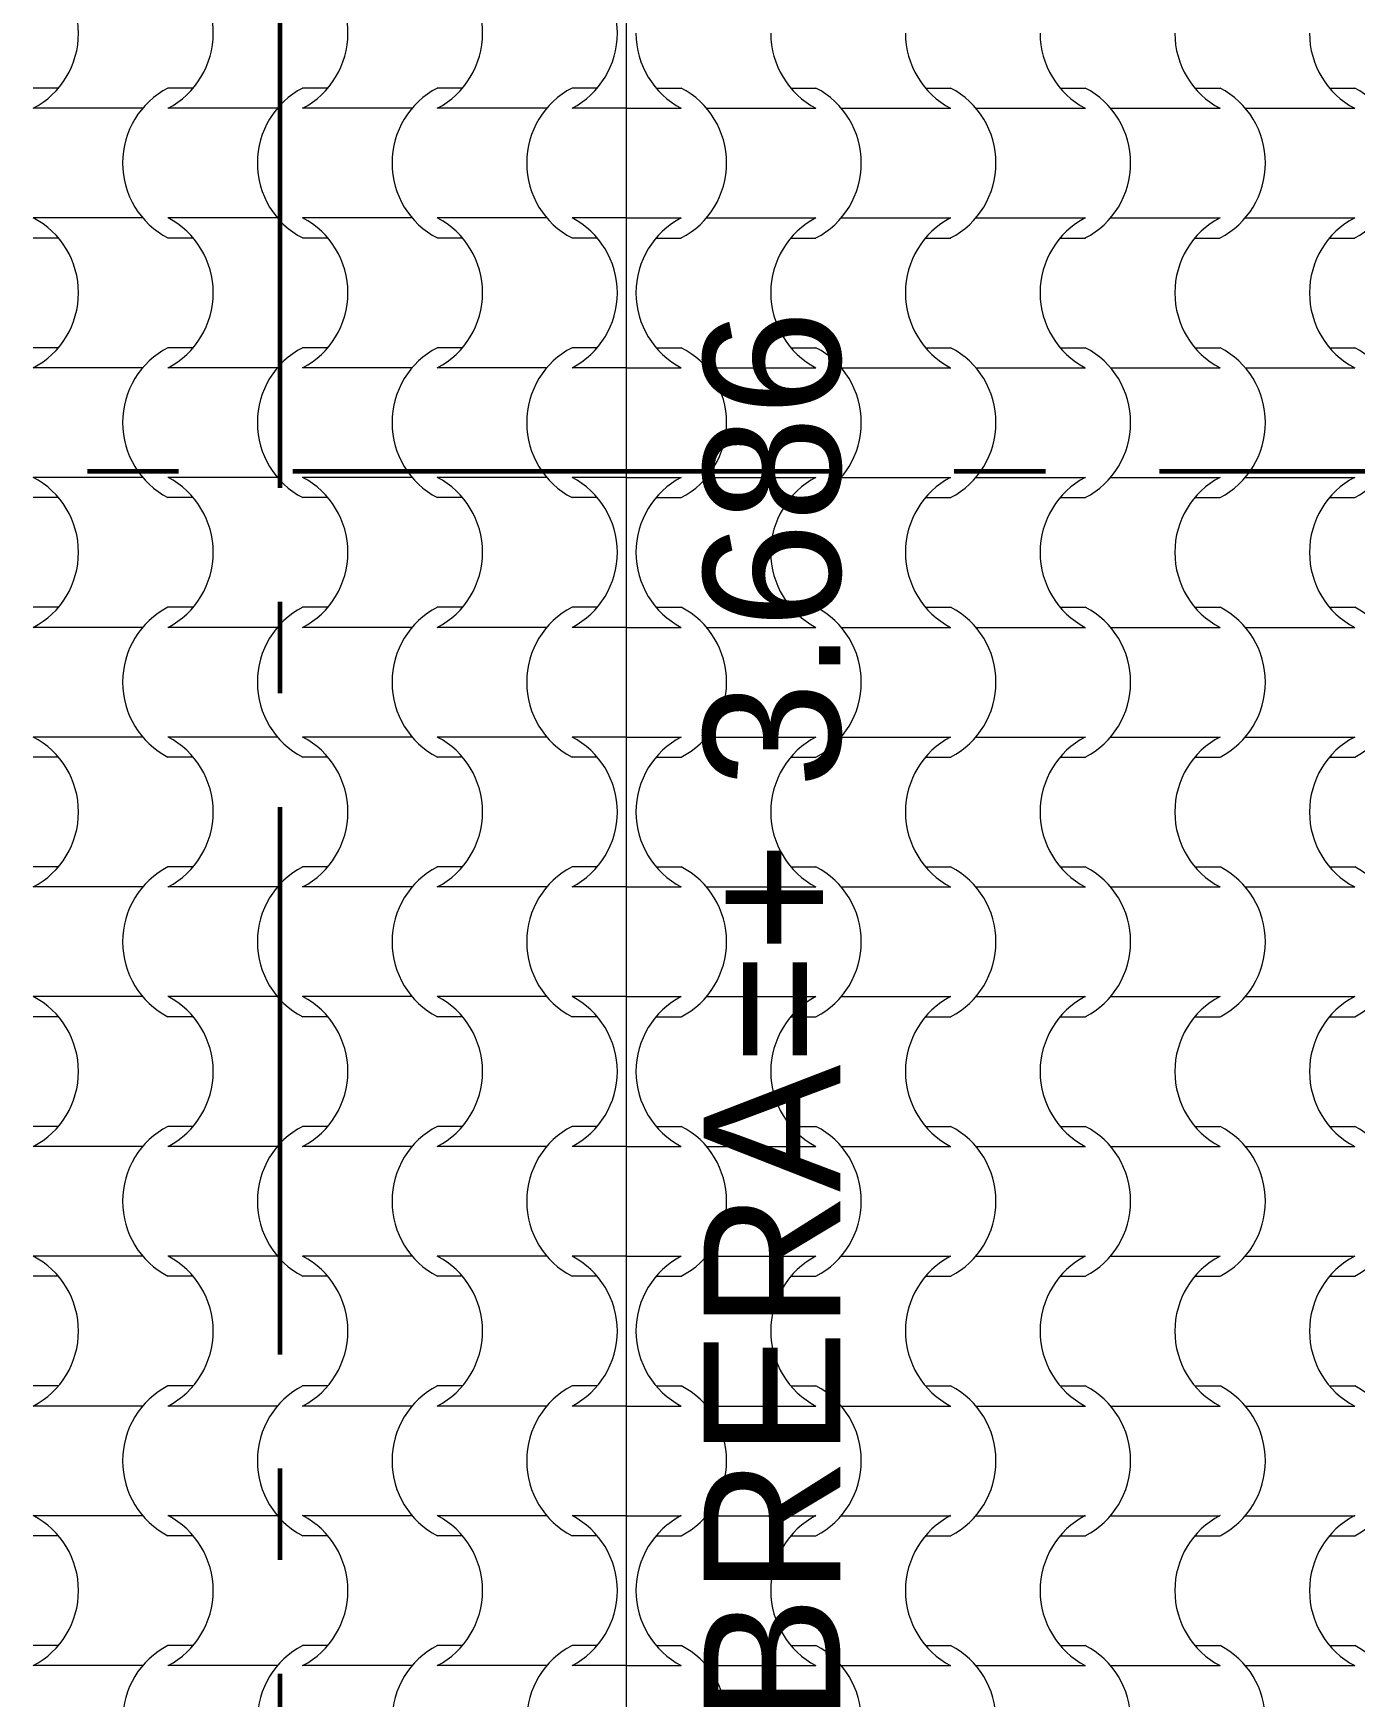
# Model space of a CAD drawing. Header units: metres. Extents: x -41 to 412, y -15 to 25.
# Drawn here: x 136.679 to 138.128, y 13.504 to 15.327 of the extents above; entities that cross this region are included whole.
import ezdxf

# ---------------------------------------------------------------- set-up
doc = ezdxf.new("R2010")
doc.units = ezdxf.units.M
doc.header["$MEASUREMENT"] = 0
doc.linetypes.add('Linea punta', pattern=[0.85, 0.6, -0.125, 0, -0.125])
for name, color, linetype in [('Interior - Furniture', 7, 'Continuous'), ('Marker - Section', 7, 'Continuous'), ('Shell - Roof', 7, 'Continuous')]:
    doc.layers.add(name, color=color, linetype=linetype)
doc.styles.add('GENERATED_STYLE_2', font='arial.ttf')

# ---------------------------------------------------------------- blocks, each defined once
blk = doc.blocks.new('*X47', base_point=(152.192, 0))
at = {"layer": 'Shell - Roof', "color": 23, "linetype": 'Continuous', "lineweight": 13, "true_color": 0xbf8080}
for p, q in [((136.7068, 15.2666), (136.6792, 15.2666)), ((136.8544, 15.2666), (136.8269, 15.2666)), ((137.002, 15.2666), (136.9745, 15.2666)), ((137.1497, 15.2666), (137.1221, 15.2666)), ((137.2973, 15.2666), (137.2698, 15.2666)), ((136.7391, 15.2446), (136.6792, 15.2446)), ((136.799, 15.2446), (136.7391, 15.2446)), ((136.8867, 15.2446), (136.8269, 15.2446)), ((136.9466, 15.2446), (136.8867, 15.2446)), ((137.0344, 15.2446), (136.9745, 15.2446)), ((137.0943, 15.2446), (137.0344, 15.2446)), ((137.182, 15.2446), (137.1221, 15.2446)), ((137.2419, 15.2446), (137.182, 15.2446)), ((137.3296, 15.2446), (137.2698, 15.2446)), ((136.7391, 15.1244), (136.6792, 15.1244)), ((136.799, 15.1244), (136.7391, 15.1244)), ((136.8867, 15.1244), (136.8269, 15.1244)), ((136.9466, 15.1244), (136.8867, 15.1244)), ((137.0344, 15.1244), (136.9745, 15.1244)), ((137.0943, 15.1244), (137.0344, 15.1244)), ((137.182, 15.1244), (137.1221, 15.1244)), ((137.2419, 15.1244), (137.182, 15.1244)), ((137.3296, 15.1244), (137.2698, 15.1244)), ((136.7068, 15.1023), (136.6792, 15.1023)), ((136.8544, 15.1023), (136.8269, 15.1023)), ((137.002, 15.1023), (136.9745, 15.1023)), ((137.1497, 15.1023), (137.1221, 15.1023)), ((137.2973, 15.1023), (137.2698, 15.1023)), ((136.7068, 14.9821), (136.6792, 14.9821)), ((136.8544, 14.9821), (136.8269, 14.9821)), ((137.002, 14.9821), (136.9745, 14.9821)), ((137.1497, 14.9821), (137.1221, 14.9821)), ((137.2973, 14.9821), (137.2698, 14.9821)), ((136.7391, 14.9601), (136.6792, 14.9601)), ((136.799, 14.9601), (136.7391, 14.9601)), ((136.8867, 14.9601), (136.8269, 14.9601)), ((136.9466, 14.9601), (136.8867, 14.9601)), ((137.0344, 14.9601), (136.9745, 14.9601)), ((137.0943, 14.9601), (137.0344, 14.9601)), ((137.182, 14.9601), (137.1221, 14.9601)), ((137.2419, 14.9601), (137.182, 14.9601)), ((137.3296, 14.9601), (137.2698, 14.9601)), ((136.7391, 14.8399), (136.6792, 14.8399)), ((136.799, 14.8399), (136.7391, 14.8399)), ((136.8867, 14.8399), (136.8269, 14.8399)), ((136.9466, 14.8399), (136.8867, 14.8399)), ((137.0344, 14.8399), (136.9745, 14.8399)), ((137.0943, 14.8399), (137.0344, 14.8399)), ((137.182, 14.8399), (137.1221, 14.8399)), ((137.2419, 14.8399), (137.182, 14.8399)), ((137.3296, 14.8399), (137.2698, 14.8399)), ((136.7068, 14.8179), (136.6792, 14.8179)), ((136.8544, 14.8179), (136.8269, 14.8179)), ((137.002, 14.8179), (136.9745, 14.8179)), ((137.1497, 14.8179), (137.1221, 14.8179)), ((137.2973, 14.8179), (137.2698, 14.8179)), ((136.7068, 14.6976), (136.6792, 14.6976)), ((136.8544, 14.6976), (136.8269, 14.6976)), ((137.002, 14.6976), (136.9745, 14.6976)), ((137.1497, 14.6976), (137.1221, 14.6976)), ((137.2973, 14.6976), (137.2698, 14.6976)), ((136.7391, 14.6756), (136.6792, 14.6756)), ((136.799, 14.6756), (136.7391, 14.6756)), ((136.8867, 14.6756), (136.8269, 14.6756)), ((136.9466, 14.6756), (136.8867, 14.6756)), ((137.0344, 14.6756), (136.9745, 14.6756)), ((137.0943, 14.6756), (137.0344, 14.6756)), ((137.182, 14.6756), (137.1221, 14.6756)), ((137.2419, 14.6756), (137.182, 14.6756)), ((137.3296, 14.6756), (137.2698, 14.6756)), ((136.7391, 14.5554), (136.6792, 14.5554)), ((136.799, 14.5554), (136.7391, 14.5554)), ((136.8867, 14.5554), (136.8269, 14.5554)), ((136.9466, 14.5554), (136.8867, 14.5554)), ((137.0344, 14.5554), (136.9745, 14.5554)), ((137.0943, 14.5554), (137.0344, 14.5554)), ((137.182, 14.5554), (137.1221, 14.5554)), ((137.2419, 14.5554), (137.182, 14.5554)), ((137.3296, 14.5554), (137.2698, 14.5554)), ((136.7068, 14.5334), (136.6792, 14.5334)), ((136.8544, 14.5334), (136.8269, 14.5334)), ((137.002, 14.5334), (136.9745, 14.5334)), ((137.1497, 14.5334), (137.1221, 14.5334)), ((137.2973, 14.5334), (137.2698, 14.5334)), ((136.7068, 14.4132), (136.6792, 14.4132)), ((136.8544, 14.4132), (136.8269, 14.4132)), ((137.002, 14.4132), (136.9745, 14.4132)), ((137.1497, 14.4132), (137.1221, 14.4132)), ((137.2973, 14.4132), (137.2698, 14.4132)), ((136.7391, 14.3911), (136.6792, 14.3911)), ((136.799, 14.3911), (136.7391, 14.3911)), ((136.8867, 14.3911), (136.8269, 14.3911)), ((136.9466, 14.3911), (136.8867, 14.3911)), ((137.0344, 14.3911), (136.9745, 14.3911)), ((137.0943, 14.3911), (137.0344, 14.3911)), ((137.182, 14.3911), (137.1221, 14.3911)), ((137.2419, 14.3911), (137.182, 14.3911)), ((137.3296, 14.3911), (137.2698, 14.3911)), ((136.7391, 14.2709), (136.6792, 14.2709)), ((136.799, 14.2709), (136.7391, 14.2709)), ((136.8867, 14.2709), (136.8269, 14.2709)), ((136.9466, 14.2709), (136.8867, 14.2709)), ((137.0344, 14.2709), (136.9745, 14.2709)), ((137.0943, 14.2709), (137.0344, 14.2709)), ((137.182, 14.2709), (137.1221, 14.2709)), ((137.2419, 14.2709), (137.182, 14.2709)), ((137.3296, 14.2709), (137.2698, 14.2709)), ((136.7068, 14.2489), (136.6792, 14.2489)), ((136.8544, 14.2489), (136.8269, 14.2489)), ((137.002, 14.2489), (136.9745, 14.2489)), ((137.1497, 14.2489), (137.1221, 14.2489)), ((137.2973, 14.2489), (137.2698, 14.2489)), ((136.7068, 14.1287), (136.6792, 14.1287)), ((136.8544, 14.1287), (136.8269, 14.1287)), ((137.002, 14.1287), (136.9745, 14.1287)), ((137.1497, 14.1287), (137.1221, 14.1287)), ((137.2973, 14.1287), (137.2698, 14.1287)), ((136.7391, 14.1067), (136.6792, 14.1067)), ((136.799, 14.1067), (136.7391, 14.1067)), ((136.8867, 14.1067), (136.8269, 14.1067)), ((136.9466, 14.1067), (136.8867, 14.1067)), ((137.0344, 14.1067), (136.9745, 14.1067)), ((137.0943, 14.1067), (137.0344, 14.1067)), ((137.182, 14.1067), (137.1221, 14.1067)), ((137.2419, 14.1067), (137.182, 14.1067)), ((137.3296, 14.1067), (137.2698, 14.1067)), ((136.7391, 13.9864), (136.6792, 13.9864)), ((136.799, 13.9864), (136.7391, 13.9864)), ((136.8867, 13.9864), (136.8269, 13.9864)), ((136.9466, 13.9864), (136.8867, 13.9864)), ((137.0344, 13.9864), (136.9745, 13.9864)), ((137.0943, 13.9864), (137.0344, 13.9864)), ((137.182, 13.9864), (137.1221, 13.9864)), ((137.2419, 13.9864), (137.182, 13.9864)), ((137.3296, 13.9864), (137.2698, 13.9864)), ((136.7068, 13.9644), (136.6792, 13.9644)), ((136.8544, 13.9644), (136.8269, 13.9644)), ((137.002, 13.9644), (136.9745, 13.9644)), ((137.1497, 13.9644), (137.1221, 13.9644)), ((137.2973, 13.9644), (137.2698, 13.9644)), ((136.7068, 13.8442), (136.6792, 13.8442)), ((136.8544, 13.8442), (136.8269, 13.8442)), ((137.002, 13.8442), (136.9745, 13.8442)), ((137.1497, 13.8442), (137.1221, 13.8442)), ((137.2973, 13.8442), (137.2698, 13.8442)), ((136.7391, 13.8222), (136.6792, 13.8222)), ((136.799, 13.8222), (136.7391, 13.8222)), ((136.8867, 13.8222), (136.8269, 13.8222)), ((136.9466, 13.8222), (136.8867, 13.8222)), ((137.0344, 13.8222), (136.9745, 13.8222)), ((137.0943, 13.8222), (137.0344, 13.8222)), ((137.182, 13.8222), (137.1221, 13.8222)), ((137.2419, 13.8222), (137.182, 13.8222)), ((137.3296, 13.8222), (137.2698, 13.8222)), ((136.7391, 13.702), (136.6792, 13.702)), ((136.799, 13.702), (136.7391, 13.702)), ((136.8867, 13.702), (136.8269, 13.702)), ((136.9466, 13.702), (136.8867, 13.702)), ((137.0344, 13.702), (136.9745, 13.702)), ((137.0943, 13.702), (137.0344, 13.702)), ((137.182, 13.702), (137.1221, 13.702)), ((137.2419, 13.702), (137.182, 13.702)), ((137.3296, 13.702), (137.2698, 13.702)), ((136.7068, 13.6799), (136.6792, 13.6799)), ((136.8544, 13.6799), (136.8269, 13.6799)), ((137.002, 13.6799), (136.9745, 13.6799)), ((137.1497, 13.6799), (137.1221, 13.6799)), ((137.2973, 13.6799), (137.2698, 13.6799)), ((136.7068, 13.5597), (136.6792, 13.5597)), ((136.8544, 13.5597), (136.8269, 13.5597)), ((137.002, 13.5597), (136.9745, 13.5597)), ((137.1497, 13.5597), (137.1221, 13.5597)), ((137.2973, 13.5597), (137.2698, 13.5597)), ((136.7391, 13.5377), (136.6792, 13.5377)), ((136.799, 13.5377), (136.7391, 13.5377)), ((136.8867, 13.5377), (136.8269, 13.5377)), ((136.9466, 13.5377), (136.8867, 13.5377)), ((137.0344, 13.5377), (136.9745, 13.5377)), ((137.0943, 13.5377), (137.0344, 13.5377)), ((137.182, 13.5377), (137.1221, 13.5377)), ((137.2419, 13.5377), (137.182, 13.5377)), ((137.3296, 13.5377), (137.2698, 13.5377))]:
    blk.add_line(p, q, dxfattribs=at)
for centre, major_axis, start_param, end_param in [((136.638, 15.3264), (0, 0.0925), 4.715365, 5.812147), ((136.7857, 15.3264), (0, 0.0925), 4.715365, 5.812147), ((136.9333, 15.3264), (0, 0.0925), 4.715365, 5.812147), ((137.0809, 15.3264), (0, 0.0925), 4.715365, 5.812147), ((137.2286, 15.3264), (0, 0.0925), 4.715365, 5.812147), ((136.638, 15.327), (0, 0.0925), 3.612631, 4.709413), ((136.7857, 15.327), (0, 0.0925), 3.612631, 4.709413), ((136.9333, 15.327), (0, 0.0925), 3.612631, 4.709413), ((137.0809, 15.327), (0, 0.0925), 3.612631, 4.709413), ((137.2286, 15.327), (0, 0.0925), 3.612631, 4.709413), ((136.8674, 15.1845), (0, 0.0919), 0.466079, 2.675513), ((137.0151, 15.1845), (0, 0.0919), 0.466079, 2.675513), ((137.1627, 15.1845), (0, 0.0919), 0.466079, 2.675513), ((137.3103, 15.1845), (0, 0.0919), 0.466079, 2.675513), ((136.638, 15.042), (0, 0.0925), 4.715365, 5.812147), ((136.7857, 15.042), (0, 0.0925), 4.715365, 5.812147), ((136.9333, 15.042), (0, 0.0925), 4.715365, 5.812147), ((137.0809, 15.042), (0, 0.0925), 4.715365, 5.812147), ((137.2286, 15.042), (0, 0.0925), 4.715365, 5.812147), ((136.638, 15.0425), (0, 0.0925), 3.612631, 4.709413), ((136.7857, 15.0425), (0, 0.0925), 3.612631, 4.709413), ((136.9333, 15.0425), (0, 0.0925), 3.612631, 4.709413), ((137.0809, 15.0425), (0, 0.0925), 3.612631, 4.709413), ((137.2286, 15.0425), (0, 0.0925), 3.612631, 4.709413), ((136.8674, 14.9), (0, 0.0919), 0.466079, 2.675513), ((137.0151, 14.9), (0, 0.0919), 0.466079, 2.675513), ((137.1627, 14.9), (0, 0.0919), 0.466079, 2.675513), ((137.3103, 14.9), (0, 0.0919), 0.466079, 2.675513), ((136.638, 14.7575), (0, 0.0925), 4.715365, 5.812147), ((136.7857, 14.7575), (0, 0.0925), 4.715365, 5.812147), ((136.9333, 14.7575), (0, 0.0925), 4.715365, 5.812147), ((137.0809, 14.7575), (0, 0.0925), 4.715365, 5.812147), ((137.2286, 14.7575), (0, 0.0925), 4.715365, 5.812147), ((136.638, 14.758), (0, 0.0925), 3.612631, 4.709413), ((136.7857, 14.758), (0, 0.0925), 3.612631, 4.709413), ((136.9333, 14.758), (0, 0.0925), 3.612631, 4.709413), ((137.0809, 14.758), (0, 0.0925), 3.612631, 4.709413), ((137.2286, 14.758), (0, 0.0925), 3.612631, 4.709413), ((136.8674, 14.6155), (0, 0.0919), 0.466079, 2.675513), ((137.0151, 14.6155), (0, 0.0919), 0.466079, 2.675513), ((137.1627, 14.6155), (0, 0.0919), 0.466079, 2.675513), ((137.3103, 14.6155), (0, 0.0919), 0.466079, 2.675513), ((136.638, 14.473), (0, 0.0925), 4.715365, 5.812147), ((136.7857, 14.473), (0, 0.0925), 4.715365, 5.812147), ((136.9333, 14.473), (0, 0.0925), 4.715365, 5.812147), ((137.0809, 14.473), (0, 0.0925), 4.715365, 5.812147), ((137.2286, 14.473), (0, 0.0925), 4.715365, 5.812147), ((136.638, 14.4735), (0, 0.0925), 3.612631, 4.709413), ((136.7857, 14.4735), (0, 0.0925), 3.612631, 4.709413), ((136.9333, 14.4735), (0, 0.0925), 3.612631, 4.709413), ((137.0809, 14.4735), (0, 0.0925), 3.612631, 4.709413), ((137.2286, 14.4735), (0, 0.0925), 3.612631, 4.709413), ((136.8674, 14.331), (0, 0.0919), 0.466079, 2.675513), ((137.0151, 14.331), (0, 0.0919), 0.466079, 2.675513), ((137.1627, 14.331), (0, 0.0919), 0.466079, 2.675513), ((137.3103, 14.331), (0, 0.0919), 0.466079, 2.675513), ((136.638, 14.1885), (0, 0.0925), 4.715365, 5.812147), ((136.7857, 14.1885), (0, 0.0925), 4.715365, 5.812147), ((136.9333, 14.1885), (0, 0.0925), 4.715365, 5.812147), ((137.0809, 14.1885), (0, 0.0925), 4.715365, 5.812147), ((137.2286, 14.1885), (0, 0.0925), 4.715365, 5.812147), ((136.638, 14.1891), (0, 0.0925), 3.612631, 4.709413), ((136.7857, 14.1891), (0, 0.0925), 3.612631, 4.709413), ((136.9333, 14.1891), (0, 0.0925), 3.612631, 4.709413), ((137.0809, 14.1891), (0, 0.0925), 3.612631, 4.709413), ((137.2286, 14.1891), (0, 0.0925), 3.612631, 4.709413), ((136.8674, 14.0466), (0, 0.0919), 0.466079, 2.675513), ((137.0151, 14.0466), (0, 0.0919), 0.466079, 2.675513), ((137.1627, 14.0466), (0, 0.0919), 0.466079, 2.675513), ((137.3103, 14.0466), (0, 0.0919), 0.466079, 2.675513), ((136.638, 13.904), (0, 0.0925), 4.715365, 5.812147), ((136.7857, 13.904), (0, 0.0925), 4.715365, 5.812147), ((136.9333, 13.904), (0, 0.0925), 4.715365, 5.812147), ((137.0809, 13.904), (0, 0.0925), 4.715365, 5.812147), ((137.2286, 13.904), (0, 0.0925), 4.715365, 5.812147), ((136.638, 13.9046), (0, 0.0925), 3.612631, 4.709413), ((136.7857, 13.9046), (0, 0.0925), 3.612631, 4.709413), ((136.9333, 13.9046), (0, 0.0925), 3.612631, 4.709413), ((137.0809, 13.9046), (0, 0.0925), 3.612631, 4.709413), ((137.2286, 13.9046), (0, 0.0925), 3.612631, 4.709413), ((136.8674, 13.7621), (0, 0.0919), 0.466079, 2.675513), ((137.0151, 13.7621), (0, 0.0919), 0.466079, 2.675513), ((137.1627, 13.7621), (0, 0.0919), 0.466079, 2.675513), ((137.3103, 13.7621), (0, 0.0919), 0.466079, 2.675513), ((136.638, 13.6196), (0, 0.0925), 4.715365, 5.812147), ((136.7857, 13.6196), (0, 0.0925), 4.715365, 5.812147), ((136.9333, 13.6196), (0, 0.0925), 4.715365, 5.812147), ((137.0809, 13.6196), (0, 0.0925), 4.715365, 5.812147), ((137.2286, 13.6196), (0, 0.0925), 4.715365, 5.812147), ((136.638, 13.6201), (0, 0.0925), 3.612631, 4.709413), ((136.7857, 13.6201), (0, 0.0925), 3.612631, 4.709413), ((136.9333, 13.6201), (0, 0.0925), 3.612631, 4.709413), ((137.0809, 13.6201), (0, 0.0925), 3.612631, 4.709413), ((137.2286, 13.6201), (0, 0.0925), 3.612631, 4.709413), ((136.8674, 13.4776), (0, 0.0919), 0.466079, 2.675513), ((137.0151, 13.4776), (0, 0.0919), 0.466079, 2.675513), ((137.1627, 13.4776), (0, 0.0919), 0.466079, 2.675513), ((137.3103, 13.4776), (0, 0.0919), 0.466079, 2.675513)]:
    blk.add_ellipse(centre, major_axis=major_axis, ratio=0.982018, start_param=start_param, end_param=end_param, dxfattribs=at)
blk = doc.blocks.new('*X48', base_point=(152.192, 0))
at = {"layer": 'Shell - Roof', "color": 23, "linetype": 'Continuous', "lineweight": 13, "true_color": 0xbf8080}
for p, q in [((137.362, 15.2666), (137.3895, 15.2666)), ((137.5096, 15.2666), (137.5371, 15.2666)), ((137.6573, 15.2666), (137.6848, 15.2666)), ((137.8049, 15.2666), (137.8324, 15.2666)), ((137.9525, 15.2666), (137.98, 15.2666)), ((138.1002, 15.2666), (138.1277, 15.2666)), ((137.3296, 15.2446), (137.3895, 15.2446)), ((137.4174, 15.2446), (137.4773, 15.2446)), ((137.4773, 15.2446), (137.5371, 15.2446)), ((137.565, 15.2446), (137.6249, 15.2446)), ((137.6249, 15.2446), (137.6848, 15.2446)), ((137.7127, 15.2446), (137.7725, 15.2446)), ((137.7725, 15.2446), (137.8324, 15.2446)), ((137.8603, 15.2446), (137.9202, 15.2446)), ((137.9202, 15.2446), (137.98, 15.2446)), ((138.0079, 15.2446), (138.0678, 15.2446)), ((138.0678, 15.2446), (138.1277, 15.2446)), ((137.3296, 15.1244), (137.3895, 15.1244)), ((137.4174, 15.1244), (137.4773, 15.1244)), ((137.4773, 15.1244), (137.5371, 15.1244)), ((137.565, 15.1244), (137.6249, 15.1244)), ((137.6249, 15.1244), (137.6848, 15.1244)), ((137.7127, 15.1244), (137.7725, 15.1244)), ((137.7725, 15.1244), (137.8324, 15.1244)), ((137.8603, 15.1244), (137.9202, 15.1244)), ((137.9202, 15.1244), (137.98, 15.1244)), ((138.0079, 15.1244), (138.0678, 15.1244)), ((138.0678, 15.1244), (138.1277, 15.1244)), ((137.362, 15.1023), (137.3895, 15.1023)), ((137.5096, 15.1023), (137.5371, 15.1023)), ((137.6573, 15.1023), (137.6848, 15.1023)), ((137.8049, 15.1023), (137.8324, 15.1023)), ((137.9525, 15.1023), (137.98, 15.1023)), ((138.1002, 15.1023), (138.1277, 15.1023)), ((137.362, 14.9821), (137.3895, 14.9821)), ((137.5096, 14.9821), (137.5371, 14.9821)), ((137.6573, 14.9821), (137.6848, 14.9821)), ((137.8049, 14.9821), (137.8324, 14.9821)), ((137.9525, 14.9821), (137.98, 14.9821)), ((138.1002, 14.9821), (138.1277, 14.9821)), ((137.3296, 14.9601), (137.3895, 14.9601)), ((137.4174, 14.9601), (137.4773, 14.9601)), ((137.4773, 14.9601), (137.5371, 14.9601)), ((137.565, 14.9601), (137.6249, 14.9601)), ((137.6249, 14.9601), (137.6848, 14.9601)), ((137.7127, 14.9601), (137.7725, 14.9601)), ((137.7725, 14.9601), (137.8324, 14.9601)), ((137.8603, 14.9601), (137.9202, 14.9601)), ((137.9202, 14.9601), (137.98, 14.9601)), ((138.0079, 14.9601), (138.0678, 14.9601)), ((138.0678, 14.9601), (138.1277, 14.9601)), ((137.3296, 14.8399), (137.3895, 14.8399)), ((137.4174, 14.8399), (137.4773, 14.8399)), ((137.4773, 14.8399), (137.5371, 14.8399)), ((137.565, 14.8399), (137.6249, 14.8399)), ((137.6249, 14.8399), (137.6848, 14.8399)), ((137.7127, 14.8399), (137.7725, 14.8399)), ((137.7725, 14.8399), (137.8324, 14.8399)), ((137.8603, 14.8399), (137.9202, 14.8399)), ((137.9202, 14.8399), (137.98, 14.8399)), ((138.0079, 14.8399), (138.0678, 14.8399)), ((138.0678, 14.8399), (138.1277, 14.8399)), ((137.362, 14.8179), (137.3895, 14.8179)), ((137.5096, 14.8179), (137.5371, 14.8179)), ((137.6573, 14.8179), (137.6848, 14.8179)), ((137.8049, 14.8179), (137.8324, 14.8179)), ((137.9525, 14.8179), (137.98, 14.8179)), ((138.1002, 14.8179), (138.1277, 14.8179)), ((137.362, 14.6976), (137.3895, 14.6976)), ((137.5096, 14.6976), (137.5371, 14.6976)), ((137.6573, 14.6976), (137.6848, 14.6976)), ((137.8049, 14.6976), (137.8324, 14.6976)), ((137.9525, 14.6976), (137.98, 14.6976)), ((138.1002, 14.6976), (138.1277, 14.6976)), ((137.3296, 14.6756), (137.3895, 14.6756)), ((137.4174, 14.6756), (137.4773, 14.6756)), ((137.4773, 14.6756), (137.5371, 14.6756)), ((137.565, 14.6756), (137.6249, 14.6756)), ((137.6249, 14.6756), (137.6848, 14.6756)), ((137.7127, 14.6756), (137.7725, 14.6756)), ((137.7725, 14.6756), (137.8324, 14.6756)), ((137.8603, 14.6756), (137.9202, 14.6756)), ((137.9202, 14.6756), (137.98, 14.6756)), ((138.0079, 14.6756), (138.0678, 14.6756)), ((138.0678, 14.6756), (138.1277, 14.6756)), ((137.3296, 14.5554), (137.3895, 14.5554)), ((137.4174, 14.5554), (137.4773, 14.5554)), ((137.4773, 14.5554), (137.5371, 14.5554)), ((137.565, 14.5554), (137.6249, 14.5554)), ((137.6249, 14.5554), (137.6848, 14.5554)), ((137.7127, 14.5554), (137.7725, 14.5554)), ((137.7725, 14.5554), (137.8324, 14.5554)), ((137.8603, 14.5554), (137.9202, 14.5554)), ((137.9202, 14.5554), (137.98, 14.5554)), ((138.0079, 14.5554), (138.0678, 14.5554)), ((138.0678, 14.5554), (138.1277, 14.5554)), ((137.362, 14.5334), (137.3895, 14.5334)), ((137.5096, 14.5334), (137.5371, 14.5334)), ((137.6573, 14.5334), (137.6848, 14.5334)), ((137.8049, 14.5334), (137.8324, 14.5334)), ((137.9525, 14.5334), (137.98, 14.5334)), ((138.1002, 14.5334), (138.1277, 14.5334)), ((137.362, 14.4132), (137.3895, 14.4132)), ((137.5096, 14.4132), (137.5371, 14.4132)), ((137.6573, 14.4132), (137.6848, 14.4132)), ((137.8049, 14.4132), (137.8324, 14.4132)), ((137.9525, 14.4132), (137.98, 14.4132)), ((138.1002, 14.4132), (138.1277, 14.4132)), ((137.3296, 14.3911), (137.3895, 14.3911)), ((137.4174, 14.3911), (137.4773, 14.3911)), ((137.4773, 14.3911), (137.5371, 14.3911)), ((137.565, 14.3911), (137.6249, 14.3911)), ((137.6249, 14.3911), (137.6848, 14.3911)), ((137.7127, 14.3911), (137.7725, 14.3911)), ((137.7725, 14.3911), (137.8324, 14.3911)), ((137.8603, 14.3911), (137.9202, 14.3911)), ((137.9202, 14.3911), (137.98, 14.3911)), ((138.0079, 14.3911), (138.0678, 14.3911)), ((138.0678, 14.3911), (138.1277, 14.3911)), ((137.3296, 14.2709), (137.3895, 14.2709)), ((137.4174, 14.2709), (137.4773, 14.2709)), ((137.4773, 14.2709), (137.5371, 14.2709)), ((137.565, 14.2709), (137.6249, 14.2709)), ((137.6249, 14.2709), (137.6848, 14.2709)), ((137.7127, 14.2709), (137.7725, 14.2709)), ((137.7725, 14.2709), (137.8324, 14.2709)), ((137.8603, 14.2709), (137.9202, 14.2709)), ((137.9202, 14.2709), (137.98, 14.2709)), ((138.0079, 14.2709), (138.0678, 14.2709)), ((138.0678, 14.2709), (138.1277, 14.2709)), ((137.362, 14.2489), (137.3895, 14.2489)), ((137.5096, 14.2489), (137.5371, 14.2489)), ((137.6573, 14.2489), (137.6848, 14.2489)), ((137.8049, 14.2489), (137.8324, 14.2489)), ((137.9525, 14.2489), (137.98, 14.2489)), ((138.1002, 14.2489), (138.1277, 14.2489)), ((137.362, 14.1287), (137.3895, 14.1287)), ((137.5096, 14.1287), (137.5371, 14.1287)), ((137.6573, 14.1287), (137.6848, 14.1287)), ((137.8049, 14.1287), (137.8324, 14.1287)), ((137.9525, 14.1287), (137.98, 14.1287)), ((138.1002, 14.1287), (138.1277, 14.1287)), ((137.3296, 14.1067), (137.3895, 14.1067)), ((137.4174, 14.1067), (137.4773, 14.1067)), ((137.4773, 14.1067), (137.5371, 14.1067)), ((137.565, 14.1067), (137.6249, 14.1067)), ((137.6249, 14.1067), (137.6848, 14.1067)), ((137.7127, 14.1067), (137.7725, 14.1067)), ((137.7725, 14.1067), (137.8324, 14.1067)), ((137.8603, 14.1067), (137.9202, 14.1067)), ((137.9202, 14.1067), (137.98, 14.1067)), ((138.0079, 14.1067), (138.0678, 14.1067)), ((138.0678, 14.1067), (138.1277, 14.1067)), ((137.3296, 13.9864), (137.3895, 13.9864)), ((137.4174, 13.9864), (137.4773, 13.9864)), ((137.4773, 13.9864), (137.5371, 13.9864)), ((137.565, 13.9864), (137.6249, 13.9864)), ((137.6249, 13.9864), (137.6848, 13.9864)), ((137.7127, 13.9864), (137.7725, 13.9864)), ((137.7725, 13.9864), (137.8324, 13.9864)), ((137.8603, 13.9864), (137.9202, 13.9864)), ((137.9202, 13.9864), (137.98, 13.9864)), ((138.0079, 13.9864), (138.0678, 13.9864)), ((138.0678, 13.9864), (138.1277, 13.9864)), ((137.362, 13.9644), (137.3895, 13.9644)), ((137.5096, 13.9644), (137.5371, 13.9644)), ((137.6573, 13.9644), (137.6848, 13.9644)), ((137.8049, 13.9644), (137.8324, 13.9644)), ((137.9525, 13.9644), (137.98, 13.9644)), ((138.1002, 13.9644), (138.1277, 13.9644)), ((137.362, 13.8442), (137.3895, 13.8442)), ((137.5096, 13.8442), (137.5371, 13.8442)), ((137.6573, 13.8442), (137.6848, 13.8442)), ((137.8049, 13.8442), (137.8324, 13.8442)), ((137.9525, 13.8442), (137.98, 13.8442)), ((138.1002, 13.8442), (138.1277, 13.8442)), ((137.3296, 13.8222), (137.3895, 13.8222)), ((137.4174, 13.8222), (137.4773, 13.8222)), ((137.4773, 13.8222), (137.5371, 13.8222)), ((137.565, 13.8222), (137.6249, 13.8222)), ((137.6249, 13.8222), (137.6848, 13.8222)), ((137.7127, 13.8222), (137.7725, 13.8222)), ((137.7725, 13.8222), (137.8324, 13.8222)), ((137.8603, 13.8222), (137.9202, 13.8222)), ((137.9202, 13.8222), (137.98, 13.8222)), ((138.0079, 13.8222), (138.0678, 13.8222)), ((138.0678, 13.8222), (138.1277, 13.8222)), ((137.3296, 13.702), (137.3895, 13.702)), ((137.4174, 13.702), (137.4773, 13.702)), ((137.4773, 13.702), (137.5371, 13.702)), ((137.565, 13.702), (137.6249, 13.702)), ((137.6249, 13.702), (137.6848, 13.702)), ((137.7127, 13.702), (137.7725, 13.702)), ((137.7725, 13.702), (137.8324, 13.702)), ((137.8603, 13.702), (137.9202, 13.702)), ((137.9202, 13.702), (137.98, 13.702)), ((138.0079, 13.702), (138.0678, 13.702)), ((138.0678, 13.702), (138.1277, 13.702)), ((137.362, 13.6799), (137.3895, 13.6799)), ((137.5096, 13.6799), (137.5371, 13.6799)), ((137.6573, 13.6799), (137.6848, 13.6799)), ((137.8049, 13.6799), (137.8324, 13.6799)), ((137.9525, 13.6799), (137.98, 13.6799)), ((138.1002, 13.6799), (138.1277, 13.6799)), ((137.362, 13.5597), (137.3895, 13.5597)), ((137.5096, 13.5597), (137.5371, 13.5597)), ((137.6573, 13.5597), (137.6848, 13.5597)), ((137.8049, 13.5597), (137.8324, 13.5597)), ((137.9525, 13.5597), (137.98, 13.5597)), ((138.1002, 13.5597), (138.1277, 13.5597)), ((137.3296, 13.5377), (137.3895, 13.5377)), ((137.4174, 13.5377), (137.4773, 13.5377)), ((137.4773, 13.5377), (137.5371, 13.5377)), ((137.565, 13.5377), (137.6249, 13.5377)), ((137.6249, 13.5377), (137.6848, 13.5377)), ((137.7127, 13.5377), (137.7725, 13.5377)), ((137.7725, 13.5377), (137.8324, 13.5377)), ((137.8603, 13.5377), (137.9202, 13.5377)), ((137.9202, 13.5377), (137.98, 13.5377)), ((138.0079, 13.5377), (138.0678, 13.5377)), ((138.0678, 13.5377), (138.1277, 13.5377))]:
    blk.add_line(p, q, dxfattribs=at)
for centre, major_axis, start_param, end_param in [((137.4307, 15.327), (0, 0.0925), 1.573772, 2.670554), ((137.5784, 15.327), (0, 0.0925), 1.573772, 2.670554), ((137.726, 15.327), (0, 0.0925), 1.573772, 2.670554), ((137.8736, 15.327), (0, 0.0925), 1.573772, 2.670554), ((138.0213, 15.327), (0, 0.0925), 1.573772, 2.670554), ((138.1689, 15.327), (0, 0.0925), 1.573772, 2.670554), ((137.3489, 15.1845), (0, 0.0919), 3.607672, 5.817106), ((137.4966, 15.1845), (0, 0.0919), 3.607672, 5.817106), ((137.6442, 15.1845), (0, 0.0919), 3.607672, 5.817106), ((137.7918, 15.1845), (0, 0.0919), 3.607672, 5.817106), ((137.9395, 15.1845), (0, 0.0919), 3.607672, 5.817106), ((138.0871, 15.1845), (0, 0.0919), 3.607672, 5.817106), ((137.4307, 15.042), (0, 0.0925), 0.471039, 1.56782), ((137.5784, 15.042), (0, 0.0925), 0.471039, 1.56782), ((137.726, 15.042), (0, 0.0925), 0.471039, 1.56782), ((137.8736, 15.042), (0, 0.0925), 0.471039, 1.56782), ((138.0213, 15.042), (0, 0.0925), 0.471039, 1.56782), ((138.1689, 15.042), (0, 0.0925), 0.471039, 1.56782), ((137.4307, 15.0425), (0, 0.0925), 1.573772, 2.670554), ((137.5784, 15.0425), (0, 0.0925), 1.573772, 2.670554), ((137.726, 15.0425), (0, 0.0925), 1.573772, 2.670554), ((137.8736, 15.0425), (0, 0.0925), 1.573772, 2.670554), ((138.0213, 15.0425), (0, 0.0925), 1.573772, 2.670554), ((138.1689, 15.0425), (0, 0.0925), 1.573772, 2.670554), ((137.3489, 14.9), (0, 0.0919), 3.607672, 5.817106), ((137.4966, 14.9), (0, 0.0919), 3.607672, 5.817106), ((137.6442, 14.9), (0, 0.0919), 3.607672, 5.817106), ((137.7918, 14.9), (0, 0.0919), 3.607672, 5.817106), ((137.9395, 14.9), (0, 0.0919), 3.607672, 5.817106), ((138.0871, 14.9), (0, 0.0919), 3.607672, 5.817106), ((137.4307, 14.7575), (0, 0.0925), 0.471039, 1.56782), ((137.5784, 14.7575), (0, 0.0925), 0.471039, 1.56782), ((137.726, 14.7575), (0, 0.0925), 0.471039, 1.56782), ((137.8736, 14.7575), (0, 0.0925), 0.471039, 1.56782), ((138.0213, 14.7575), (0, 0.0925), 0.471039, 1.56782), ((138.1689, 14.7575), (0, 0.0925), 0.471039, 1.56782), ((137.4307, 14.758), (0, 0.0925), 1.573772, 2.670554), ((137.5784, 14.758), (0, 0.0925), 1.573772, 2.670554), ((137.726, 14.758), (0, 0.0925), 1.573772, 2.670554), ((137.8736, 14.758), (0, 0.0925), 1.573772, 2.670554), ((138.0213, 14.758), (0, 0.0925), 1.573772, 2.670554), ((138.1689, 14.758), (0, 0.0925), 1.573772, 2.670554), ((137.3489, 14.6155), (0, 0.0919), 3.607672, 5.817106), ((137.4966, 14.6155), (0, 0.0919), 3.607672, 5.817106), ((137.6442, 14.6155), (0, 0.0919), 3.607672, 5.817106), ((137.7918, 14.6155), (0, 0.0919), 3.607672, 5.817106), ((137.9395, 14.6155), (0, 0.0919), 3.607672, 5.817106), ((138.0871, 14.6155), (0, 0.0919), 3.607672, 5.817106), ((137.4307, 14.473), (0, 0.0925), 0.471039, 1.56782), ((137.5784, 14.473), (0, 0.0925), 0.471039, 1.56782), ((137.726, 14.473), (0, 0.0925), 0.471039, 1.56782), ((137.8736, 14.473), (0, 0.0925), 0.471039, 1.56782), ((138.0213, 14.473), (0, 0.0925), 0.471039, 1.56782), ((138.1689, 14.473), (0, 0.0925), 0.471039, 1.56782), ((137.4307, 14.4735), (0, 0.0925), 1.573772, 2.670554), ((137.5784, 14.4735), (0, 0.0925), 1.573772, 2.670554), ((137.726, 14.4735), (0, 0.0925), 1.573772, 2.670554), ((137.8736, 14.4735), (0, 0.0925), 1.573772, 2.670554), ((138.0213, 14.4735), (0, 0.0925), 1.573772, 2.670554), ((138.1689, 14.4735), (0, 0.0925), 1.573772, 2.670554), ((137.3489, 14.331), (0, 0.0919), 3.607672, 5.817106), ((137.4966, 14.331), (0, 0.0919), 3.607672, 5.817106), ((137.6442, 14.331), (0, 0.0919), 3.607672, 5.817106), ((137.7918, 14.331), (0, 0.0919), 3.607672, 5.817106), ((137.9395, 14.331), (0, 0.0919), 3.607672, 5.817106), ((138.0871, 14.331), (0, 0.0919), 3.607672, 5.817106), ((137.4307, 14.1885), (0, 0.0925), 0.471039, 1.56782), ((137.5784, 14.1885), (0, 0.0925), 0.471039, 1.56782), ((137.726, 14.1885), (0, 0.0925), 0.471039, 1.56782), ((137.8736, 14.1885), (0, 0.0925), 0.471039, 1.56782), ((138.0213, 14.1885), (0, 0.0925), 0.471039, 1.56782), ((138.1689, 14.1885), (0, 0.0925), 0.471039, 1.56782), ((137.4307, 14.1891), (0, 0.0925), 1.573772, 2.670554), ((137.5784, 14.1891), (0, 0.0925), 1.573772, 2.670554), ((137.726, 14.1891), (0, 0.0925), 1.573772, 2.670554), ((137.8736, 14.1891), (0, 0.0925), 1.573772, 2.670554), ((138.0213, 14.1891), (0, 0.0925), 1.573772, 2.670554), ((138.1689, 14.1891), (0, 0.0925), 1.573772, 2.670554), ((137.3489, 14.0466), (0, 0.0919), 3.607672, 5.817106), ((137.4966, 14.0466), (0, 0.0919), 3.607672, 5.817106), ((137.6442, 14.0466), (0, 0.0919), 3.607672, 5.817106), ((137.7918, 14.0466), (0, 0.0919), 3.607672, 5.817106), ((137.9395, 14.0466), (0, 0.0919), 3.607672, 5.817106), ((138.0871, 14.0466), (0, 0.0919), 3.607672, 5.817106), ((137.4307, 13.904), (0, 0.0925), 0.471039, 1.56782), ((137.5784, 13.904), (0, 0.0925), 0.471039, 1.56782), ((137.726, 13.904), (0, 0.0925), 0.471039, 1.56782), ((137.8736, 13.904), (0, 0.0925), 0.471039, 1.56782), ((138.0213, 13.904), (0, 0.0925), 0.471039, 1.56782), ((138.1689, 13.904), (0, 0.0925), 0.471039, 1.56782), ((137.4307, 13.9046), (0, 0.0925), 1.573772, 2.670554), ((137.5784, 13.9046), (0, 0.0925), 1.573772, 2.670554), ((137.726, 13.9046), (0, 0.0925), 1.573772, 2.670554), ((137.8736, 13.9046), (0, 0.0925), 1.573772, 2.670554), ((138.0213, 13.9046), (0, 0.0925), 1.573772, 2.670554), ((138.1689, 13.9046), (0, 0.0925), 1.573772, 2.670554), ((137.3489, 13.7621), (0, 0.0919), 3.607672, 5.817106), ((137.4966, 13.7621), (0, 0.0919), 3.607672, 5.817106), ((137.6442, 13.7621), (0, 0.0919), 3.607672, 5.817106), ((137.7918, 13.7621), (0, 0.0919), 3.607672, 5.817106), ((137.9395, 13.7621), (0, 0.0919), 3.607672, 5.817106), ((138.0871, 13.7621), (0, 0.0919), 3.607672, 5.817106), ((137.4307, 13.6196), (0, 0.0925), 0.471039, 1.56782), ((137.5784, 13.6196), (0, 0.0925), 0.471039, 1.56782), ((137.726, 13.6196), (0, 0.0925), 0.471039, 1.56782), ((137.8736, 13.6196), (0, 0.0925), 0.471039, 1.56782), ((138.0213, 13.6196), (0, 0.0925), 0.471039, 1.56782), ((138.1689, 13.6196), (0, 0.0925), 0.471039, 1.56782), ((137.4307, 13.6201), (0, 0.0925), 1.573772, 2.670554), ((137.5784, 13.6201), (0, 0.0925), 1.573772, 2.670554), ((137.726, 13.6201), (0, 0.0925), 1.573772, 2.670554), ((137.8736, 13.6201), (0, 0.0925), 1.573772, 2.670554), ((138.0213, 13.6201), (0, 0.0925), 1.573772, 2.670554), ((138.1689, 13.6201), (0, 0.0925), 1.573772, 2.670554), ((137.3489, 13.4776), (0, 0.0919), 3.607672, 5.817106), ((137.4966, 13.4776), (0, 0.0919), 3.607672, 5.817106), ((137.6442, 13.4776), (0, 0.0919), 3.607672, 5.817106), ((137.7918, 13.4776), (0, 0.0919), 3.607672, 5.817106), ((137.9395, 13.4776), (0, 0.0919), 3.607672, 5.817106), ((138.0871, 13.4776), (0, 0.0919), 3.607672, 5.817106)]:
    blk.add_ellipse(centre, major_axis=major_axis, ratio=0.982018, start_param=start_param, end_param=end_param, dxfattribs=at)

msp = doc.modelspace()

# ---------------------------------------------------------------- linework, layer by layer
at = {"layer": 'Marker - Section', "color": 7, "linetype": 'Linea punta', "lineweight": 60}
for p, q in [((136.9496, 21.1286), (136.9496, 6.5569)), ((131.2636, 14.8469), (143.6813, 14.8469))]:
    msp.add_line(p, q, dxfattribs=at)
at = {"layer": 'Shell - Roof', "color": 23, "linetype": 'Continuous', "lineweight": 13, "true_color": 0xbf8080, "flags": 128}
msp.add_lwpolyline([(137.3296, 7.0569), (137.3296, 17.9069)], dxfattribs=at)

# ---------------------------------------------------------------- block references
at = {"layer": 'Shell - Roof', "color": 23, "linetype": 'Continuous', "lineweight": 13, "true_color": 0xbf8080}
for name in ['*X47', '*X48']:
    msp.add_blockref(name, (152.192, 0), dxfattribs=at)

# ---------------------------------------------------------------- texts
at = {"layer": 'Interior - Furniture', "color": 7, "lineweight": 13, "insert": (137.4139, 12.5319), "char_height": 0.15, "attachment_point": 1, "rotation": 90, "style": 'GENERATED_STYLE_2'}
msp.add_mtext('\\A1;NTT.CUMBRERA=+ 3.686', dxfattribs=at)

doc.saveas('drawing.dxf')
